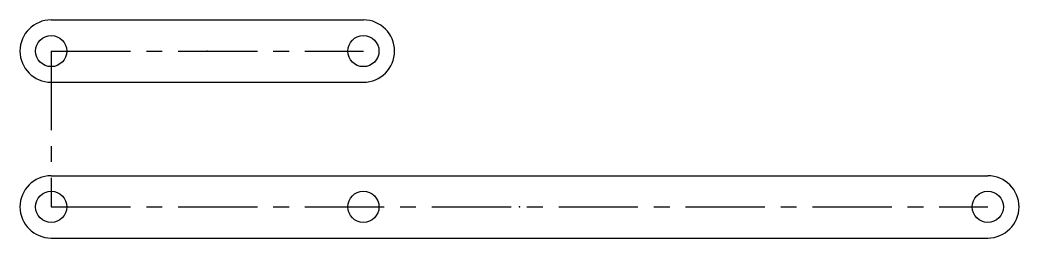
# Model space of a CAD drawing. Header units: millimetres. Extents: x -46 to 114, y 58 to 93.
import ezdxf

# ---------------------------------------------------------------- set-up
doc = ezdxf.new("R2010")
doc.units = ezdxf.units.MM
doc.header["$PDSIZE"] = -1
doc.linetypes.add('CENTERX2', pattern=[20.32, 12.7, -2.54, 2.54, -2.54])

msp = doc.modelspace()

# ---------------------------------------------------------------- linework, layer by layer
at = {"color": 7, "linetype": 'Continuous'}
for p, q in [((-41.45, 93.47), (8.55, 93.47)), ((-41.45, 83.47), (8.55, 83.47)), ((-41.45, 68.47), (108.55, 68.47)), ((-41.45, 58.47), (108.55, 58.47))]:
    msp.add_line(p, q, dxfattribs=at)
at = {"color": 7, "linetype": 'CENTERX2'}
for p, q in [((-41.45, 88.47), (8.55, 88.47)), ((-41.45, 88.47), (-41.45, 63.47)), ((-41.45, 63.47), (108.55, 63.47))]:
    msp.add_line(p, q, dxfattribs=at)
at = {"color": 7, "linetype": 'Continuous'}
for centre in [(-41.45, 88.47), (8.55, 88.47), (-41.45, 63.47), (8.55, 63.47), (108.55, 63.47)]:
    msp.add_circle(centre, 2.5, dxfattribs=at)
for centre, start, end in [((-41.45, 88.47), 90, 270), ((8.55, 88.47), 270, 90), ((-41.45, 63.47), 90, 270), ((108.55, 63.47), 270, 90)]:
    msp.add_arc(centre, 5, start, end, dxfattribs=at)
for p in [(-16.45, 88.47), (33.55, 63.47)]:
    msp.add_point(p, dxfattribs=at)

doc.saveas('drawing.dxf')
